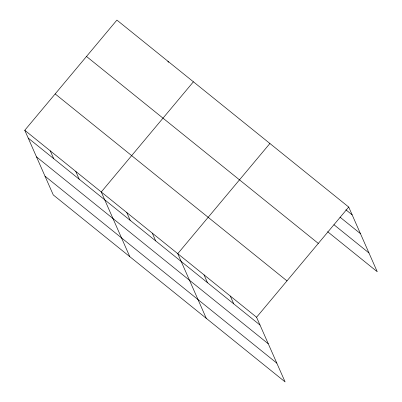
<?xml version="1.0" encoding="UTF-8"?>
<svg xmlns="http://www.w3.org/2000/svg" width="402" height="402" viewBox="0 0 402 402"><rect width="100%" height="100%" fill="white"/><g stroke="black" fill="none" stroke-linecap="round" stroke-linejoin="round"><path stroke-width="0.6" d="M24.763 130.278L256.571 317.238L285.093 381.9L53.28 194.94L24.763 130.278L116.907 20.1L348.72 207.06L377.237 271.722L327.61 231.698M193.407 81.797L101.259 191.975L129.781 256.637M269.903 143.494L177.759 253.672L206.276 318.334M256.571 317.238L348.72 207.06M345.836 209.769L352.162 214.869M340.002 217.15L360.438 233.632M333.931 224.708L368.961 252.958M86.5 56.461L318.309 243.421M55.169 93.922L286.983 280.882M28.21 138.087L260.019 325.052M36.481 156.85L268.29 343.81M45.009 176.177L276.817 363.142M167.905 61.23L168.398 62.345M230.301 296.053L233.748 303.862M204.03 274.862L207.472 282.671M152.257 233.11L155.705 240.919M126.761 212.542L130.203 220.351M75.762 171.413L79.209 179.222M50.265 150.845L53.707 158.654"/></g></svg>
